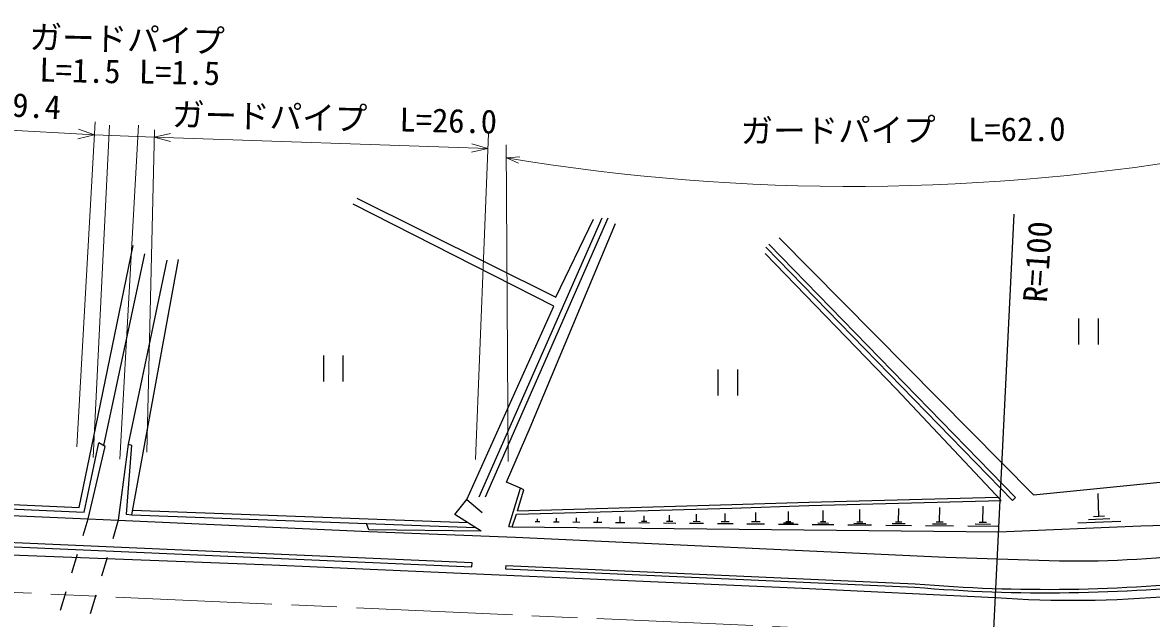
# Model space of a CAD drawing. Units: millimetres, scale not verified. Extents: x 40000 to 680000, y 20000 to 380000.
# Drawn here: x 271890 to 358640, y 272693 to 318508 of the extents above; entities that cross this region are included whole.
import ezdxf
from ezdxf.enums import TextEntityAlignment as Align

# ---------------------------------------------------------------- set-up
doc = ezdxf.new("R2010")
doc.units = ezdxf.units.MM
doc.header["$LTSCALE"] = 1000
doc.linetypes.add('CHAIN', pattern=[18.5, 12, -1.5, 3.5, -1.5])
for name, color, linetype, lineweight in [('M-BGD', 7, 'Continuous', 25), ('M-BMK', 2, 'CHAIN', 13), ('M-BMK-OTRS', 5, 'Continuous', 25), ('M-BMK-SRVR', 3, 'Continuous', 25), ('M-STR-HTXT', 7, 'Continuous', 13), ('M-STR-STR1', 1, 'Continuous', 25)]:
    doc.layers.add(name, color=color, linetype=linetype, lineweight=lineweight)
doc.styles.add('ＭＳ ゴシック', font='')
doc.styles.get('ＭＳ ゴシック').set_extended_font_data('MS Gothic')

msp = doc.modelspace()

# ---------------------------------------------------------------- linework, layer by layer
at = {"layer": 'M-BGD'}
for p, q in [((316406, 303461), (306960, 282022)), ((316874, 303461), (307428, 282022)), ((330030, 301946), (349581, 282191)), ((277366, 286684), (280385, 301370)), ((347958, 281763), (329001, 301229)), ((348197, 282002), (329240, 301468)), ((281258, 300715), (278100, 285983)), ((353043, 295747), (353043, 293747)), ((354543, 295747), (354543, 293747)), ((295004, 292904), (295004, 290904)), ((296504, 292904), (296504, 290904)), ((325326, 291838), (325326, 289838)), ((326826, 291838), (326826, 289838)), ((349581, 282191), (375989, 284853)), ((309247, 279771), (310162, 282704)), ((347958, 281763), (348197, 282002)), ((354611, 280525), (354536, 282289)), ((336233, 280104), (336243, 281075)), ((339213, 280096), (339223, 281151)), ((342361, 280087), (342373, 281232)), ((345688, 280077), (345700, 281318)), ((280279, 280666), (306680, 279697)), ((280343, 281014), (306095, 280069)), ((311461, 280110), (311464, 280354)), ((312911, 280096), (312914, 280395)), ((314449, 280080), (314453, 280439)), ((316082, 280064), (316087, 280486)), ((317816, 280046), (317821, 280536)), ((319658, 280140), (319662, 280588)), ((321612, 280136), (321617, 280644)), ((323686, 280131), (323692, 280704)), ((325888, 280126), (325894, 280767)), ((328237, 280122), (328244, 280841)), ((330746, 280118), (330754, 280923)), ((333414, 280112), (333423, 281002)), ((355447, 280340), (353793, 280269)), ((355024, 280543), (354197, 280507)), ((309527, 279730), (346896, 279355)), ((311644, 280108), (311278, 280112)), ((313135, 280093), (312686, 280098)), ((314719, 280078), (314180, 280083)), ((316399, 280061), (315766, 280067)), ((318183, 280043), (317449, 280050)), ((320077, 280024), (319237, 280032)), ((319868, 280138), (319448, 280142)), ((322087, 280004), (321134, 280013)), ((321850, 280133), (321373, 280138)), ((324222, 279982), (323148, 279993)), ((323954, 280128), (323417, 280133)), ((326487, 279959), (325285, 279972)), ((326188, 280123), (325587, 280129)), ((328909, 279935), (327560, 279949)), ((328574, 280118), (327899, 280125)), ((331498, 279909), (329989, 279924)), ((331122, 280014), (330367, 280021)), ((330934, 280116), (330557, 280120)), ((334246, 279882), (332578, 279898)), ((333830, 279997), (332996, 280005)), ((333622, 280110), (333205, 280115)), ((337141, 279853), (335321, 279871)), ((336687, 279979), (335777, 279988)), ((336461, 280102), (336006, 280107)), ((340200, 279822), (338221, 279842)), ((339706, 279959), (338717, 279969)), ((339460, 280093), (338965, 280098)), ((343432, 279790), (341284, 279811)), ((342897, 279938), (341823, 279949)), ((342630, 280084), (342093, 280089)), ((346848, 279755), (344521, 279779)), ((346268, 279916), (345105, 279928)), ((345979, 280074), (345397, 280080)), ((356284, 280154), (352976, 280014)), ((309026, 276766), (309014, 276501)), ((309026, 276766), (340480, 275358)), ((309014, 276501), (340469, 275093))]:
    msp.add_line(p, q, dxfattribs=at)
for points in [[(306029, 281847), (312715, 296713), (297299, 304554)], [(297580, 305010), (312881, 297394), (315759, 303396)], [(309920, 280975), (310422, 282568), (310162, 282704), (309070, 283182), (310889, 287383), (317464, 303059)], [(282973, 300231), (279996, 286090), (279248, 280240)], [(279996, 286090), (280261, 286027), (279843, 280697), (280279, 280666), (283870, 300296)], [(347088, 281754), (339012, 290358), (328969, 300746)], [(245471, 282599), (276229, 281223), (277366, 286684)], [(198531, 283790), (213277, 283162), (240962, 281940), (244541, 281753), (276924, 280349), (278230, 285909), (277738, 286190)], [(245447, 282250), (276622, 280855), (277738, 286190)], [(309920, 280975), (326398, 281446), (332310, 281639), (346845, 282013)], [(307142, 279403), (305114, 280692), (306029, 281847), (307215, 280828)], [(309835, 280707), (326406, 281181), (332318, 281374), (347088, 281754)], [(279248, 280240), (298499, 279384), (309768, 278929), (342848, 277394), (351567, 277116)], [(309247, 279771), (309527, 279730), (309835, 280707)], [(346896, 279355), (357815, 279819), (368999, 280123), (375107, 280294)], [(307142, 279403), (298507, 279511), (298321, 280004)]]:
    msp.add_lwpolyline(points, dxfattribs=at)
msp.add_lwpolyline([(306440, 276973), (244312, 279685), (244298, 279375), (306427, 276663)], close=True, dxfattribs=at)
for centre, radius, start, end in [((352645, 357903), 80794, 269.23503, 286.14196), ((350634, 395255), 120592, 265.15964, 276.44138), ((350634, 395255), 120326, 265.15964, 276.44138)]:
    msp.add_arc(centre, radius, start, end, dxfattribs=at)
at = {"layer": 'M-BMK'}
msp.add_line((346498, 271313), (268675, 274802), dxfattribs=at)
at = {"layer": 'M-BMK-OTRS'}
msp.add_lwpolyline([(68452, 282759), (81182, 282426), (97817, 282380), (127437, 282099), (154935, 281893), (167824, 281741), (185026, 281375), (199070, 280670), (224567, 279670), (247115, 278705), (271664, 277564), (291054, 276810), (331799, 275020), (346645, 274294)], dxfattribs=at)
msp.add_arc((352603, 361821), 87729, 266.10638, 283.9112, dxfattribs=at)
at = {"layer": 'M-BMK-SRVR'}
msp.add_line((346498, 271313), (348104, 303783), dxfattribs=at)
at = {"layer": 'M-STR-HTXT'}
for p, q in [((247102, 311578), (277418, 309871)), ((276067, 285885), (277474, 310870)), ((277310, 285058), (278580, 310630)), ((279365, 284938), (280802, 310623)), ((277418, 309871), (276148, 309567)), ((277418, 309871), (276191, 310316)), ((277418, 309871), (282008, 309708)), ((281448, 285476), (282020, 310249)), ((282008, 309708), (283268, 309977)), ((282008, 309708), (307656, 308820)), ((282008, 309708), (283246, 309352)), ((306707, 284906), (307702, 309981)), ((307656, 308820), (306418, 309176)), ((309215, 284771), (309061, 309097)), ((307656, 308820), (306396, 308551)), ((309067, 308097), (310094, 308180)), ((309067, 308097), (310013, 307686))]:
    msp.add_line(p, q, dxfattribs=at)
msp.add_arc((335623, 468304), 162394, 260.58802, 280.13885, dxfattribs=at)
at = {"layer": 'M-STR-STR1'}
for p, q in [((276541, 279076), (276924, 280349)), ((276924, 280349), (279248, 280240)), ((279248, 280240), (278816, 278803)), ((275674, 276204), (276107, 277640)), ((278385, 277367), (277953, 275930)), ((274808, 273332), (275241, 274768)), ((277521, 274494), (277089, 273057))]:
    msp.add_line(p, q, dxfattribs=at)

# ---------------------------------------------------------------- texts
at = {"layer": 'M-BMK-SRVR', "style": 'ＭＳ ゴシック'}
msp.add_text('R=100', height=1833, rotation=86.126, dxfattribs=at).set_placement((349678, 297008), align=Align.MIDDLE_LEFT)
at = {"layer": 'M-STR-HTXT', "style": 'ＭＳ ゴシック'}
for s, rotation, p in [('ガードパイプ', 358.675, (279887, 315775)), ('L=1.5', 358.675, (276273, 313353)), ('L=1.5', 358.675, (283919, 313213)), ('ガードパイプ  L=29.4', 356.779, (262288, 311224)), ('ガードパイプ  L=26.0', 358.675, (295829, 309709)), ('ガードパイプ  L=62.0', 0.363, (339564, 308790))]:
    msp.add_text(s, height=1833, rotation=rotation, dxfattribs=at).set_placement(p, align=Align.BOTTOM_CENTER)

doc.saveas('drawing.dxf')
